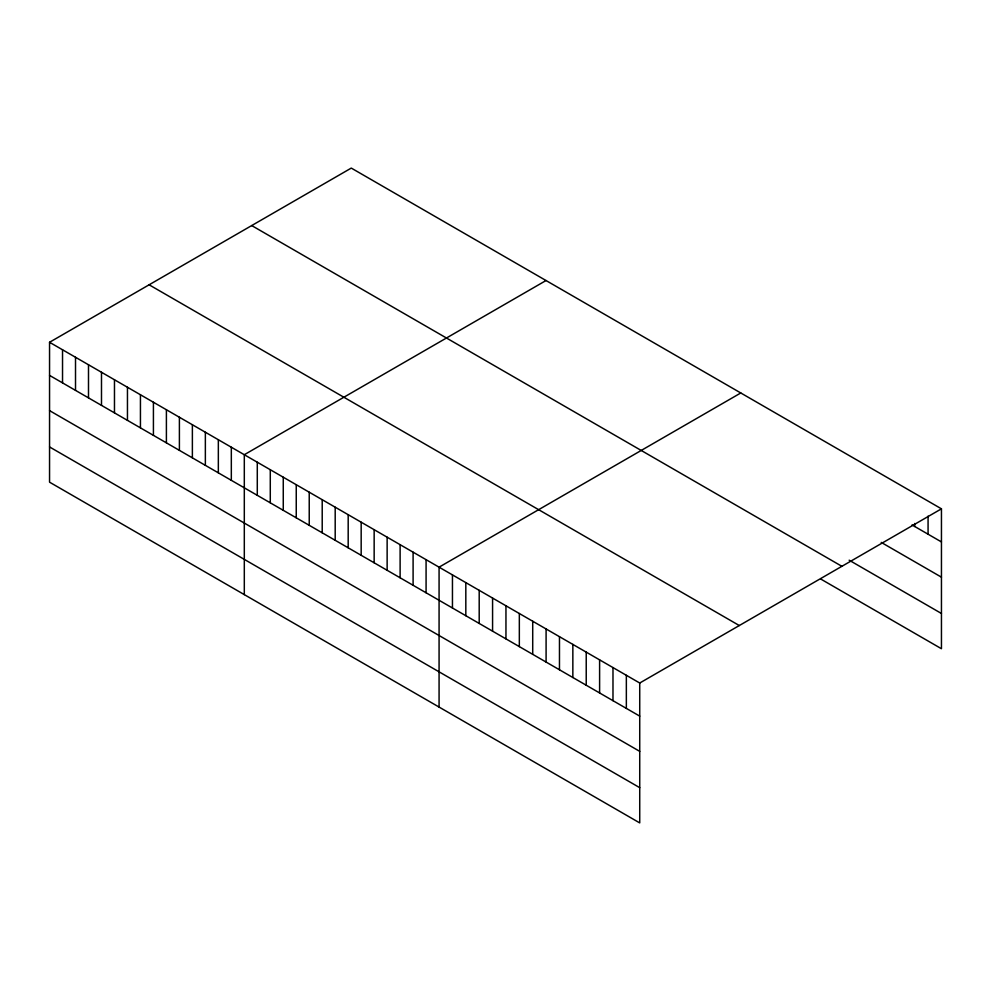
<?xml version="1.0" encoding="UTF-8"?>
<svg xmlns="http://www.w3.org/2000/svg" width="991" height="991" viewBox="0 0 991 991"><rect width="100%" height="100%" fill="white"/><g stroke="black" fill="none" stroke-linecap="round" stroke-linejoin="round"><path stroke-width="1.49" d="M49.55 342.279L639.728 683.022L639.728 822.914L49.55 482.171L49.55 342.279L351.272 168.086L941.45 508.829L941.45 648.721L821.056 579.215M546.029 280.527L244.306 454.72L244.306 594.625M740.785 392.969L439.075 567.162L439.075 707.066M639.728 683.022L941.45 508.829M912.017 524.933L941.45 541.928M881.247 542.411L941.45 577.171M849.151 560.188L941.45 613.479M251.702 225.564L841.879 566.307M149.121 284.801L739.298 625.532M49.55 375.391L639.728 716.121M49.55 410.621L639.728 751.364M49.55 446.941L639.728 787.672M928.072 516.15L928.072 534.211M914.693 523.471L914.693 526.481M626.349 675.292L626.349 708.404M612.983 667.575L612.983 700.674M599.605 659.845L599.605 692.957M586.226 652.128L586.226 685.227M572.848 644.398L572.848 677.51M559.469 636.68L559.469 669.78M546.091 628.951L546.091 662.062M532.712 621.233L532.712 654.333M519.334 613.503L519.334 646.615M505.955 605.786L505.955 638.885M492.577 598.056L492.577 631.168M479.198 590.339L479.198 623.438M465.82 582.609L465.82 615.721M452.453 574.891L452.453 607.991M426.08 559.667L426.08 592.779M413.098 552.173L413.098 585.285M400.116 544.678L400.116 577.79M387.134 537.184L387.134 570.283M374.152 529.69L374.152 562.789M361.17 522.195L361.17 555.294M348.188 514.688L348.188 547.8M335.193 507.194L335.193 540.306M322.211 499.699L322.211 532.811M309.229 492.205L309.229 525.317M296.247 484.71L296.247 517.81M283.265 477.216L283.265 510.315M270.283 469.722L270.283 502.821M257.288 462.215L257.288 495.327M231.324 447.226L231.324 480.338M218.342 439.731L218.342 472.831M205.36 432.237L205.36 465.336M192.378 424.743L192.378 457.842M179.396 417.248L179.396 450.348M166.401 409.741L166.401 442.853M153.419 402.247L153.419 435.359M140.437 394.752L140.437 427.864M127.455 387.258L127.455 420.357M114.473 379.764L114.473 412.863M101.491 372.269L101.491 405.369M88.496 364.775L88.496 397.874M75.514 357.268L75.514 390.38M62.532 349.773L62.532 382.885"/></g></svg>
